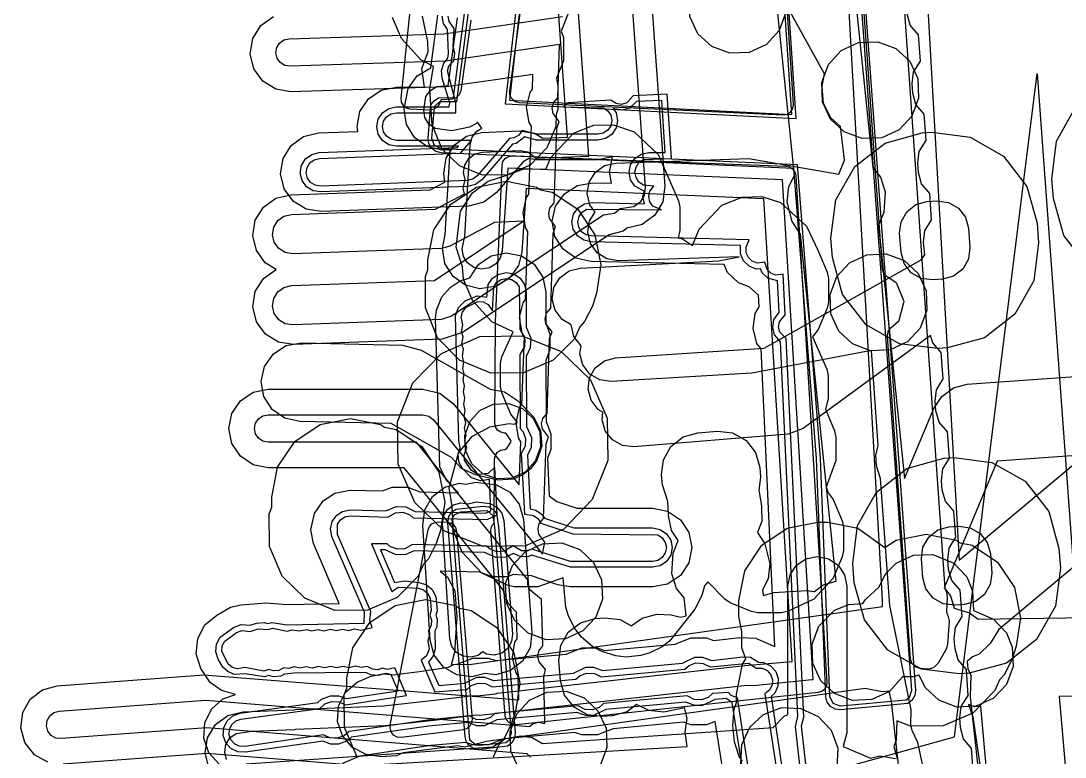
# Model space of a CAD drawing. Header units: metres. Extents: x -3943 to -3664, y 4962 to 6622.
# Drawn here: x -3885.6 to -3832.5, y 5681.1 to 5718.5 of the extents above; entities that cross this region are included whole.
import ezdxf

# ---------------------------------------------------------------- set-up
doc = ezdxf.new("R2010")
doc.units = ezdxf.units.M
doc.layers.add('AI_GREENING_EXCLUSIONS', color=1, linetype='Continuous')
doc.layers.add('AI_GREENING_LAWN', color=82, linetype='Continuous')

msp = doc.modelspace()

# ---------------------------------------------------------------- linework, layer by layer
at = {"layer": 'AI_GREENING_EXCLUSIONS'}
for points in [[(-3843.233, 5766.635), (-3840.218, 5730.874), (-3840.071, 5730.45), (-3839.965, 5729.677), (-3840.057, 5729.324), (-3839.876, 5726.516), (-3839.74, 5726.18), (-3839.809, 5725.09), (-3837.882, 5691.089), (-3819.259, 5706.652)], [(-3843.233, 5766.635), (-3840.218, 5730.874), (-3840.071, 5730.45), (-3839.965, 5729.677), (-3840.057, 5729.324), (-3839.876, 5726.516), (-3839.74, 5726.18), (-3839.809, 5725.09), (-3837.882, 5691.089), (-3819.259, 5706.652)], [(-3860.381, 5719.49), (-3860.971, 5714.276), (-3846.169, 5713.529), (-3847.922, 5739.813)], [(-3860.183, 5719.465), (-3860.749, 5714.465), (-3846.384, 5713.74), (-3848.112, 5739.656)], [(-3843.992, 5737.361), (-3840.108, 5684.464), (-3840.141, 5684.194), (-3840.275, 5683.957), (-3840.489, 5683.789), (-3843.904, 5683.466), (-3844.182, 5683.5), (-3844.424, 5683.641), (-3844.592, 5683.865), (-3844.658, 5684.136), (-3845.136, 5696.245), (-3846.294, 5710.996), (-3864.219, 5711.795), (-3864.487, 5711.861), (-3864.708, 5712.025), (-3864.849, 5712.261), (-3864.888, 5712.534), (-3864.742, 5714.224), (-3864.582, 5714.441), (-3864.353, 5714.581), (-3863.6, 5714.609), (-3860.457, 5738.584)], [(-3844.191, 5737.347), (-3840.307, 5684.449), (-3840.426, 5684.087), (-3840.579, 5683.967), (-3843.92, 5683.666), (-3844.291, 5683.79), (-3844.459, 5684.144), (-3844.936, 5696.257), (-3846.109, 5711.188), (-3864.211, 5711.995), (-3864.56, 5712.159), (-3864.689, 5712.523), (-3864.561, 5714.139), (-3864.283, 5714.393), (-3863.425, 5714.403), (-3860.231, 5738.775)], [(-3871.767, 5680.434), (-3851.72, 5681.613), (-3851.814, 5682.338), (-3851.721, 5683.055), (-3851.856, 5683.57), (-3852.896, 5683.348), (-3853.67, 5683.445), (-3854.284, 5683.75), (-3854.759, 5683.377), (-3855.51, 5683.165), (-3856.008, 5683.126), (-3856.783, 5683.218), (-3857.464, 5683.6), (-3857.946, 5684.213), (-3858.158, 5684.964), (-3858.236, 5685.962), (-3858.143, 5686.738), (-3857.761, 5687.419), (-3857.146, 5687.902), (-3856.394, 5688.112), (-3855.895, 5688.15), (-3855.12, 5688.057), (-3854.56, 5687.741), (-3854.003, 5688.127), (-3853.25, 5688.333), (-3852.529, 5688.307), (-3852.047, 5688.186), (-3851.764, 5688.255), (-3851.858, 5689.161), (-3852.255, 5689.639), (-3852.486, 5690.384), (-3852.428, 5691.44), (-3852.166, 5692.073), (-3852.51, 5692.592), (-3852.66, 5693.358), (-3852.689, 5694.071), (-3852.973, 5694.914), (-3853.012, 5695.412), (-3852.92, 5696.187), (-3852.538, 5696.868), (-3851.925, 5697.35), (-3851.174, 5697.562), (-3850.176, 5697.64), (-3849.4, 5697.547), (-3848.719, 5697.165), (-3848.236, 5696.55), (-3848.026, 5695.798), (-3847.988, 5695.299), (-3848.067, 5694.646), (-3847.928, 5693.843), (-3847.912, 5693.063), (-3848.134, 5692.49), (-3847.758, 5691.905), (-3847.515, 5690.902), (-3847.587, 5690.125), (-3847.879, 5689.571), (-3847.849, 5689.277), (-3847.302, 5689.441), (-3845.64, 5689.542), (-3845.231, 5689.486), (-3844.793, 5689.832), (-3844.145, 5690.016), (-3845.951, 5707.657), (-3846.381, 5708.301), (-3846.622, 5709.304), (-3846.549, 5710.081), (-3846.256, 5710.634), (-3848.082, 5728.47)], [(-3844.078, 5728.631), (-3842.276, 5711.038), (-3841.88, 5710.559), (-3841.651, 5709.813), (-3841.71, 5708.758), (-3841.977, 5708.119), (-3840.658, 5695.229), (-3839.172, 5698.797), (-3838.771, 5699.41), (-3838.177, 5699.838), (-3837.468, 5700.023), (-3829.588, 5700.584)], [(-3855.031, 5726.593), (-3853.851, 5710.022), (-3853.902, 5709.628), (-3854.103, 5709.285), (-3854.421, 5709.047), (-3855.116, 5708.939), (-3855.411, 5708.709), (-3855.97, 5708.628), (-3863.691, 5703.48), (-3864.209, 5703.313), (-3871.764, 5703.038), (-3872.149, 5703.1), (-3872.481, 5703.305), (-3872.709, 5703.622), (-3872.799, 5704.001), (-3872.737, 5704.386), (-3872.532, 5704.719), (-3872.216, 5704.947), (-3871.836, 5705.037), (-3864.565, 5705.302), (-3860.048, 5708.313), (-3861.505, 5708.249), (-3863.777, 5707.044), (-3864.211, 5706.928), (-3871.765, 5706.663), (-3872.15, 5706.726), (-3872.482, 5706.931), (-3872.71, 5707.248), (-3872.8, 5707.628), (-3872.737, 5708.013), (-3872.532, 5708.345), (-3872.215, 5708.573), (-3871.835, 5708.662), (-3864.511, 5708.919), (-3863.032, 5709.703), (-3863.1, 5709.982), (-3862.999, 5710.435), (-3863.084, 5710.783), (-3863.025, 5711.169), (-3862.822, 5711.502), (-3862.507, 5711.733), (-3862.128, 5711.826), (-3860.208, 5711.908), (-3859.822, 5711.849), (-3859.393, 5711.516), (-3856.722, 5711.626), (-3857.793, 5726.663)], [(-3853.964, 5725.691), (-3852.854, 5710.093), (-3852.956, 5709.305), (-3853.357, 5708.618), (-3853.994, 5708.143), (-3854.787, 5707.952), (-3854.961, 5707.816), (-3855.686, 5707.616), (-3863.136, 5702.648), (-3864.173, 5702.314), (-3871.727, 5702.039), (-3872.498, 5702.163), (-3873.162, 5702.573), (-3873.619, 5703.206), (-3873.799, 5703.965), (-3873.674, 5704.735), (-3873.265, 5705.399), (-3872.615, 5705.86), (-3873.164, 5706.2), (-3873.62, 5706.833), (-3873.799, 5707.593), (-3873.674, 5708.363), (-3873.263, 5709.026), (-3872.63, 5709.482), (-3871.87, 5709.661), (-3864.776, 5709.91), (-3864.043, 5710.299), (-3864.083, 5710.74), (-3863.964, 5711.512), (-3863.559, 5712.178), (-3862.93, 5712.64), (-3862.171, 5712.825), (-3860.251, 5712.907), (-3859.479, 5712.788), (-3859.056, 5712.531), (-3857.793, 5712.583), (-3858.726, 5725.686)], [(-3837.829, 5651.915), (-3841.327, 5683.907), (-3841.442, 5684.414), (-3841.792, 5684.391), (-3842.665, 5684.561), (-3861.917, 5681.866), (-3863.029, 5681.571), (-3863.387, 5681.642), (-3866.163, 5681.287), (-3866.49, 5681.129), (-3867.269, 5681.082), (-3868.04, 5681.206), (-3868.737, 5681.556), (-3869.248, 5682.146), (-3869.494, 5682.886), (-3869.438, 5683.664), (-3869.089, 5684.362), (-3868.499, 5684.873), (-3867.786, 5685.182), (-3867.02, 5685.329), (-3866.662, 5685.256), (-3865.327, 5685.423), (-3863.854, 5685.634), (-3863.58, 5685.769), (-3862.662, 5685.801), (-3841.776, 5688.725), (-3841.774, 5689.056), (-3843.809, 5724.972)], [(-3837.829, 5651.915), (-3841.327, 5683.907), (-3841.442, 5684.414), (-3841.792, 5684.391), (-3842.665, 5684.561), (-3861.917, 5681.866), (-3863.029, 5681.571), (-3863.387, 5681.642), (-3866.163, 5681.287), (-3866.49, 5681.129), (-3867.269, 5681.082), (-3868.04, 5681.206), (-3868.737, 5681.556), (-3869.248, 5682.146), (-3869.494, 5682.886), (-3869.438, 5683.664), (-3869.089, 5684.362), (-3868.499, 5684.873), (-3867.786, 5685.182), (-3867.02, 5685.329), (-3866.662, 5685.256), (-3865.327, 5685.423), (-3863.854, 5685.634), (-3863.58, 5685.769), (-3862.662, 5685.801), (-3841.776, 5688.725), (-3841.774, 5689.056), (-3843.809, 5724.972)], [(-3839.563, 5679.837), (-3839.976, 5681.815), (-3840.274, 5682.422), (-3840.338, 5682.725), (-3840.322, 5683.47), (-3841.414, 5688.779), (-3841.879, 5695.228), (-3842.093, 5695.869), (-3842.115, 5696.401), (-3842, 5696.913), (-3842.348, 5701.743), (-3848.421, 5700.586), (-3855.58, 5700.161), (-3856.16, 5700.241), (-3856.665, 5700.537), (-3857.019, 5701.004), (-3857.167, 5701.57), (-3857.11, 5701.979), (-3857.474, 5702.453), (-3857.616, 5703.048), (-3858.076, 5703.321), (-3858.427, 5703.79), (-3858.571, 5704.357), (-3858.487, 5704.937), (-3858.188, 5705.44), (-3857.719, 5705.79), (-3857.152, 5705.934), (-3850.095, 5706.306), (-3849.07, 5706.506), (-3855.22, 5706.303), (-3855.797, 5706.398), (-3856.294, 5706.707), (-3856.635, 5707.183), (-3856.768, 5707.753), (-3856.673, 5708.33), (-3856.396, 5708.776), (-3856.665, 5709.153), (-3856.798, 5709.723), (-3856.703, 5710.3), (-3856.394, 5710.797), (-3855.919, 5711.138), (-3855.349, 5711.271), (-3848.586, 5711.494), (-3844.008, 5710.702), (-3843.708, 5711.421), (-3843.925, 5713.126), (-3844.4, 5713.568), (-3844.782, 5714.291), (-3844.845, 5715.164), (-3844.725, 5715.802), (-3847.256, 5720.377)], [(-3876.04, 5680.522), (-3876.225, 5681.28), (-3876.107, 5682.051), (-3875.702, 5682.719), (-3875.072, 5683.18), (-3874.314, 5683.365), (-3871.706, 5683.468), (-3871.654, 5683.482), (-3867.161, 5683.678), (-3864.738, 5683.938), (-3862.556, 5684.202), (-3862.398, 5684.19), (-3861.455, 5684.291), (-3861.362, 5684.321), (-3848.781, 5685.726), (-3846.371, 5685.926), (-3847.814, 5709.459), (-3859.894, 5709.973), (-3860.122, 5706.737), (-3860.291, 5706.062), (-3860.743, 5705.426), (-3861.403, 5705.01), (-3862.258, 5704.883), (-3862.977, 5705.054), (-3863.613, 5705.505), (-3864.029, 5706.165), (-3864.16, 5706.935), (-3864.02, 5707.628), (-3863.761, 5711.943), (-3864.19, 5711.928), (-3864.948, 5712.112), (-3865.579, 5712.572), (-3865.985, 5713.238), (-3866.105, 5714.009), (-3865.909, 5715.067), (-3865.449, 5715.697), (-3864.749, 5716.109), (-3864.389, 5718.784)], [(-3857.727, 5718.958), (-3858.121, 5717.973), (-3858.008, 5717.661), (-3858.008, 5716.474), (-3858.361, 5715.587), (-3858.289, 5715.177), (-3858.289, 5713.99), (-3858.377, 5713.736), (-3858.394, 5713.128), (-3858.847, 5712.044), (-3859.702, 5711.167), (-3860.853, 5710.669), (-3862.122, 5710.652), (-3863.287, 5711.122), (-3864.164, 5711.977), (-3864.679, 5713.209), (-3864.807, 5715.028), (-3864.619, 5716.188), (-3865.258, 5716.522), (-3866.246, 5717.596), (-3866.699, 5718.679)], [(-3837.162, 5680.166), (-3837.251, 5681.504), (-3837.67, 5682.004), (-3837.822, 5682.569), (-3837.856, 5683.068), (-3837.78, 5683.649), (-3837.43, 5684.2), (-3837.518, 5685.525), (-3837.934, 5686.013), (-3838.094, 5686.576), (-3838.134, 5687.075), (-3838.066, 5687.656), (-3837.723, 5688.212), (-3837.831, 5689.549), (-3838.257, 5690.044), (-3838.417, 5690.607), (-3838.457, 5691.105), (-3838.389, 5691.687), (-3838.047, 5692.243), (-3838.154, 5693.58), (-3838.581, 5694.075), (-3838.74, 5694.638), (-3838.78, 5695.136), (-3838.712, 5695.717), (-3838.37, 5696.274), (-3838.477, 5697.611), (-3838.904, 5698.105), (-3839.064, 5698.668), (-3839.104, 5699.167), (-3839.036, 5699.748), (-3838.693, 5700.304), (-3838.801, 5701.641), (-3839.227, 5702.136), (-3839.333, 5702.51), (-3845.819, 5697.774), (-3846.581, 5697.49), (-3854.42, 5696.851), (-3855.002, 5696.918), (-3855.513, 5697.203), (-3855.877, 5697.662), (-3856.037, 5698.224), (-3855.994, 5698.598), (-3856.247, 5698.744), (-3856.603, 5699.209), (-3856.754, 5699.774), (-3856.678, 5700.354), (-3856.385, 5700.861), (-3855.921, 5701.217), (-3855.355, 5701.369), (-3847.805, 5701.861), (-3839.82, 5706.353), (-3839.629, 5706.61), (-3839.702, 5707.248), (-3839.628, 5707.829), (-3839.281, 5708.382), (-3839.376, 5709.719), (-3839.798, 5710.218), (-3839.952, 5710.783), (-3839.987, 5711.281), (-3839.914, 5711.862), (-3839.566, 5712.415), (-3839.661, 5713.753), (-3840.083, 5714.252), (-3840.238, 5714.816), (-3840.273, 5715.315), (-3840.199, 5715.895), (-3839.852, 5716.449), (-3839.947, 5717.786), (-3840.369, 5718.285), (-3840.523, 5718.85)], [(-3884.225, 5680.804), (-3884.904, 5681.188), (-3885.385, 5681.803), (-3885.594, 5682.555), (-3885.499, 5683.33), (-3885.115, 5684.009), (-3884.5, 5684.49), (-3883.749, 5684.699), (-3876.287, 5685.256), (-3860.278, 5683.978), (-3860.299, 5685.201), (-3860.429, 5685.385), (-3860.602, 5686.146), (-3860.47, 5686.915), (-3860.362, 5687.087), (-3860.398, 5688.433), (-3860.823, 5688.884), (-3861.09, 5689.587), (-3866.105, 5695.774), (-3873.016, 5695.774), (-3873.782, 5695.926), (-3874.431, 5696.36), (-3874.864, 5697.009), (-3875.016, 5697.774), (-3874.864, 5698.539), (-3874.431, 5699.188), (-3873.782, 5699.622), (-3873.016, 5699.774), (-3865.151, 5699.774), (-3864.291, 5699.579), (-3863.598, 5699.033), (-3860.257, 5694.912), (-3860.171, 5697.102), (-3860.29, 5697.294), (-3860.416, 5698.064), (-3860.238, 5698.824), (-3860.12, 5698.989), (-3859.991, 5702.45), (-3860.11, 5702.641), (-3860.236, 5703.411), (-3860.058, 5704.171), (-3859.94, 5704.336), (-3859.81, 5707.797), (-3859.929, 5707.988), (-3860.056, 5708.758), (-3859.878, 5709.518), (-3859.759, 5709.683), (-3859.63, 5713.144), (-3859.749, 5713.335), (-3859.875, 5714.105), (-3859.697, 5714.865), (-3859.579, 5715.03), (-3859.554, 5715.779), (-3863.96, 5715.15), (-3871.863, 5714.894), (-3872.633, 5715.022), (-3873.295, 5715.434), (-3873.75, 5716.069), (-3873.927, 5716.829), (-3873.799, 5717.598), (-3873.387, 5718.261), (-3872.752, 5718.715)], [(-3859.677, 5681.06), (-3859.848, 5681.234), (-3876.14, 5682.56), (-3883.547, 5682.006), (-3883.818, 5682.039), (-3884.056, 5682.174), (-3884.224, 5682.389), (-3884.297, 5682.652), (-3884.264, 5682.923), (-3884.13, 5683.161), (-3883.915, 5683.329), (-3883.652, 5683.402), (-3876.19, 5683.96), (-3859.735, 5682.629), (-3859.537, 5682.773), (-3859.272, 5682.837), (-3858.945, 5682.774), (-3859.01, 5685.174), (-3858.911, 5685.528), (-3859.242, 5685.915), (-3859.302, 5686.181), (-3859.256, 5686.451), (-3859.052, 5686.723), (-3859.115, 5689.077), (-3859.721, 5689.574), (-3859.818, 5689.829), (-3859.811, 5690.073), (-3865.485, 5697.074), (-3873.016, 5697.074), (-3873.284, 5697.127), (-3873.511, 5697.279), (-3873.663, 5697.506), (-3873.716, 5697.774), (-3873.663, 5698.042), (-3873.511, 5698.269), (-3873.284, 5698.421), (-3873.016, 5698.474), (-3865.151, 5698.474), (-3864.85, 5698.406), (-3864.607, 5698.215), (-3859.075, 5691.389), (-3858.946, 5691.997), (-3859.253, 5692.403), (-3859.297, 5692.673), (-3859.235, 5692.939), (-3859.014, 5693.199), (-3858.886, 5696.997), (-3858.766, 5697.344), (-3859.073, 5697.751), (-3859.117, 5698.02), (-3859.055, 5698.286), (-3858.834, 5698.546), (-3858.706, 5702.344), (-3858.585, 5702.691), (-3858.892, 5703.098), (-3858.937, 5703.367), (-3858.874, 5703.633), (-3858.654, 5703.893), (-3858.526, 5707.691), (-3858.405, 5708.038), (-3858.712, 5708.445), (-3858.756, 5708.714), (-3858.694, 5708.98), (-3858.473, 5709.24), (-3858.345, 5713.038), (-3858.225, 5713.386), (-3858.532, 5713.792), (-3858.576, 5714.062), (-3858.514, 5714.328), (-3858.293, 5714.587), (-3858.202, 5717.29), (-3864.002, 5716.449), (-3871.905, 5716.194), (-3872.175, 5716.238), (-3872.406, 5716.383), (-3872.565, 5716.605), (-3872.627, 5716.871), (-3872.583, 5717.14), (-3872.438, 5717.372), (-3872.216, 5717.531), (-3871.95, 5717.593), (-3864.086, 5717.847), (-3858.048, 5718.727)], [(-3875.514, 5680.706), (-3876.034, 5681.288), (-3876.291, 5682.025), (-3876.247, 5682.804), (-3875.908, 5683.507), (-3875.326, 5684.027), (-3874.678, 5684.253), (-3875.393, 5684.446), (-3875.965, 5684.856), (-3876.447, 5685.578), (-3876.677, 5686.324), (-3876.604, 5687.101), (-3876.239, 5687.79), (-3875.638, 5688.288), (-3874.937, 5688.691), (-3874.396, 5688.811), (-3873.125, 5688.91), (-3872.073, 5688.819), (-3869.402, 5688.871), (-3870.711, 5691.926), (-3870.844, 5692.618), (-3870.671, 5693.456), (-3870.221, 5694.093), (-3869.633, 5694.481), (-3868.869, 5694.643), (-3867.205, 5694.601), (-3866.708, 5694.788), (-3865.917, 5694.788), (-3865.303, 5694.552), (-3863.341, 5694.502), (-3863.929, 5695.12), (-3864.285, 5695.814), (-3864.504, 5703.382), (-3864.461, 5703.797), (-3864.194, 5704.462), (-3863.768, 5704.946), (-3863.251, 5705.277), (-3862.761, 5705.438), (-3862.323, 5706.118), (-3861.676, 5706.553), (-3860.911, 5706.707), (-3860.145, 5706.557), (-3859.495, 5706.124), (-3859.06, 5705.477), (-3858.906, 5704.712), (-3858.902, 5703.129), (-3858.69, 5702.571), (-3858.69, 5701.779), (-3858.898, 5701.231), (-3858.891, 5698.125), (-3858.653, 5697.507), (-3858.653, 5696.715), (-3858.82, 5696.266), (-3858.726, 5694.35), (-3858.346, 5694.066), (-3857.318, 5693.717), (-3853.472, 5693.717), (-3852.706, 5693.565), (-3852.057, 5693.131), (-3851.624, 5692.482), (-3851.472, 5691.717), (-3851.624, 5690.952), (-3852.057, 5690.303), (-3852.706, 5689.869), (-3853.472, 5689.717), (-3857.648, 5689.717), (-3858.29, 5689.823), (-3859.63, 5690.277), (-3860.545, 5690.345), (-3860.854, 5690.237), (-3861.646, 5690.237), (-3862.26, 5690.472), (-3864.273, 5690.524), (-3863.898, 5690.211), (-3863.536, 5689.52), (-3863.426, 5688.196), (-3863.542, 5686.38), (-3863.716, 5685.765), (-3863.402, 5685.794), (-3862.606, 5686.106), (-3861.814, 5686.106), (-3861.449, 5685.974), (-3857.862, 5686.305), (-3857.066, 5686.617), (-3856.274, 5686.617), (-3855.909, 5686.485), (-3852.322, 5686.815), (-3851.526, 5687.127), (-3850.735, 5687.127), (-3850.369, 5686.995), (-3849.026, 5687.157), (-3848.241, 5687.108), (-3847.25, 5686.693), (-3847.953, 5701.82), (-3848.165, 5702.102), (-3848.361, 5702.857), (-3848.252, 5703.63), (-3848.053, 5703.968), (-3848.08, 5704.551), (-3848.563, 5704.972), (-3849.098, 5705.177), (-3849.664, 5705.714), (-3849.84, 5706.11), (-3856.618, 5706.266), (-3857.38, 5706.436), (-3858.019, 5706.885), (-3858.437, 5707.543), (-3858.572, 5708.312), (-3858.402, 5709.074), (-3857.954, 5709.712), (-3857.295, 5710.131), (-3856.526, 5710.265), (-3855.558, 5710.243), (-3855.669, 5710.799), (-3855.502, 5711.586), (-3856.25, 5711.437), (-3859.399, 5711.437), (-3859.759, 5711.508), (-3860.048, 5711.336), (-3861.406, 5709.771), (-3862.052, 5709.278), (-3862.841, 5709.083), (-3870.311, 5708.802), (-3871.082, 5708.925), (-3871.746, 5709.334), (-3872.204, 5709.966), (-3872.385, 5710.725), (-3872.262, 5711.496), (-3871.853, 5712.16), (-3871.221, 5712.618), (-3870.462, 5712.799), (-3868.453, 5712.874), (-3868.502, 5713.125), (-3868.35, 5713.89), (-3867.917, 5714.539), (-3867.268, 5714.973), (-3866.502, 5715.125), (-3865.067, 5715.125), (-3865.198, 5716.079), (-3864.891, 5716.923), (-3864.894, 5717.442), (-3865.172, 5718.741)], [(-3875.133, 5680.945), (-3875.226, 5681.324), (-3875.167, 5681.709), (-3874.964, 5682.043), (-3874.65, 5682.274), (-3873.858, 5682.384), (-3871.667, 5682.468), (-3871.61, 5682.483), (-3867.086, 5682.68), (-3864.436, 5682.965), (-3862.44, 5683.209), (-3862.281, 5683.196), (-3861.344, 5683.297), (-3861.251, 5683.327), (-3848.67, 5684.732), (-3848.338, 5684.71), (-3845.38, 5685.013), (-3845.314, 5685.02), (-3846.871, 5710.42), (-3860.776, 5711.011), (-3860.83, 5711.002), (-3861.12, 5706.808), (-3861.223, 5706.432), (-3861.462, 5706.123), (-3861.76, 5705.944), (-3862.188, 5705.88), (-3862.569, 5705.966), (-3862.887, 5706.192), (-3863.095, 5706.522), (-3863.16, 5706.907), (-3863.022, 5707.558), (-3862.743, 5712.215), (-3862.64, 5712.591), (-3862.401, 5712.9), (-3862.15, 5713.043), (-3862.38, 5713.348), (-3862.462, 5713.27), (-3862.777, 5713.091), (-3863.682, 5712.907), (-3864.528, 5713.019), (-3864.843, 5713.249), (-3865.046, 5713.582), (-3865.106, 5713.968), (-3865.002, 5714.646), (-3864.772, 5714.962), (-3864.438, 5715.165), (-3863.86, 5715.217), (-3863.398, 5718.651)], [(-3845.969, 5680.524), (-3846.201, 5682.629), (-3846.084, 5683.15), (-3846.969, 5702.188), (-3847.265, 5702.536), (-3847.362, 5702.914), (-3847.308, 5703.3), (-3847.039, 5703.69), (-3847.113, 5705.286), (-3847.613, 5705.423), (-3847.896, 5705.691), (-3847.984, 5705.889), (-3848.2, 5705.883), (-3848.564, 5706.023), (-3848.847, 5706.292), (-3849.006, 5706.648), (-3848.998, 5707.086), (-3856.595, 5707.266), (-3856.976, 5707.351), (-3857.296, 5707.575), (-3857.505, 5707.905), (-3857.572, 5708.289), (-3857.487, 5708.67), (-3857.263, 5708.989), (-3856.934, 5709.198), (-3856.549, 5709.266), (-3853.889, 5709.204), (-3853.962, 5709.573), (-3853.908, 5709.846), (-3854.376, 5710.091), (-3854.593, 5710.416), (-3854.669, 5710.799), (-3854.593, 5711.181), (-3854.376, 5711.506), (-3854.051, 5711.722), (-3853.669, 5711.799), (-3852.835, 5711.799), (-3853.004, 5714.458), (-3854.286, 5714.394), (-3854.654, 5714.057), (-3855.031, 5713.956), (-3855.473, 5714.04), (-3855.326, 5713.82), (-3855.25, 5713.437), (-3855.326, 5713.054), (-3855.543, 5712.73), (-3855.867, 5712.513), (-3856.25, 5712.437), (-3859.399, 5712.437), (-3859.97, 5712.601), (-3860.408, 5712.263), (-3860.59, 5712.237), (-3862.161, 5710.426), (-3862.484, 5710.18), (-3862.879, 5710.082), (-3870.349, 5709.801), (-3870.734, 5709.863), (-3871.066, 5710.067), (-3871.295, 5710.383), (-3871.386, 5710.763), (-3871.324, 5711.148), (-3871.12, 5711.48), (-3870.804, 5711.709), (-3870.424, 5711.799), (-3863.388, 5712.064), (-3863.335, 5712.125), (-3866.502, 5712.125), (-3866.885, 5712.201), (-3867.21, 5712.418), (-3867.426, 5712.742), (-3867.502, 5713.125), (-3867.426, 5713.508), (-3867.21, 5713.832), (-3866.885, 5714.049), (-3866.502, 5714.125), (-3863.817, 5714.125), (-3863.783, 5714.335), (-3864.164, 5715.593), (-3864.202, 5715.981), (-3864.089, 5716.354), (-3863.891, 5716.596), (-3863.851, 5716.848), (-3863.897, 5718.061), (-3864.096, 5718.358), (-3864.172, 5718.741)], [(-3845.67, 5680.55), (-3845.902, 5682.655), (-3845.781, 5683.091), (-3846.677, 5702.358), (-3846.994, 5702.666), (-3847.063, 5702.931), (-3847.025, 5703.201), (-3846.732, 5703.552), (-3846.829, 5705.628), (-3847.198, 5705.578), (-3847.453, 5705.676), (-3847.651, 5705.864), (-3847.765, 5706.235), (-3848.149, 5706.179), (-3848.404, 5706.277), (-3848.602, 5706.465), (-3848.714, 5706.714), (-3848.721, 5706.987), (-3848.567, 5707.366), (-3856.588, 5707.566), (-3856.855, 5707.626), (-3857.079, 5707.782), (-3857.225, 5708.013), (-3857.272, 5708.282), (-3857.213, 5708.549), (-3857.056, 5708.772), (-3856.825, 5708.919), (-3853.018, 5708.884), (-3853.457, 5709.078), (-3853.609, 5709.305), (-3853.662, 5709.573), (-3853.609, 5709.841), (-3853.411, 5710.099), (-3853.937, 5710.152), (-3854.164, 5710.304), (-3854.315, 5710.531), (-3854.369, 5710.799), (-3854.315, 5711.066), (-3854.164, 5711.294), (-3853.937, 5711.445), (-3852.515, 5711.499), (-3852.724, 5714.772), (-3854.456, 5714.686), (-3854.786, 5714.326), (-3855.05, 5714.256), (-3855.321, 5714.292), (-3855.59, 5714.472), (-3857.776, 5714.333), (-3857.999, 5714.137), (-3855.982, 5714.084), (-3855.755, 5713.932), (-3855.603, 5713.705), (-3855.55, 5713.437), (-3855.603, 5713.169), (-3855.755, 5712.942), (-3855.982, 5712.79), (-3856.25, 5712.737), (-3859.399, 5712.737), (-3860.103, 5712.921), (-3860.274, 5712.686), (-3860.508, 5712.546), (-3860.75, 5712.511), (-3862.388, 5710.623), (-3862.614, 5710.45), (-3862.89, 5710.382), (-3870.36, 5710.101), (-3870.63, 5710.144), (-3870.862, 5710.287), (-3871.023, 5710.508), (-3871.086, 5710.774), (-3871.043, 5711.044), (-3870.9, 5711.276), (-3870.679, 5711.436), (-3870.413, 5711.5), (-3863.246, 5711.77), (-3862.678, 5712.425), (-3866.502, 5712.425), (-3866.77, 5712.478), (-3866.997, 5712.63), (-3867.149, 5712.857), (-3867.202, 5713.125), (-3867.149, 5713.393), (-3866.997, 5713.62), (-3866.77, 5713.772), (-3866.502, 5713.825), (-3863.475, 5713.825), (-3863.469, 5714.332), (-3863.904, 5715.952), (-3863.825, 5716.213), (-3863.584, 5716.46), (-3863.53, 5716.858), (-3863.61, 5717.187), (-3863.566, 5718.105), (-3863.819, 5718.473), (-3863.872, 5718.741)], [(-3848.802, 5679.817), (-3849.421, 5683.846), (-3849.729, 5684.042), (-3850.313, 5683.992), (-3850.932, 5683.687), (-3851.328, 5683.687), (-3851.779, 5683.854), (-3855.853, 5683.481), (-3856.472, 5683.176), (-3856.868, 5683.176), (-3857.319, 5683.343), (-3861.393, 5682.971), (-3862.012, 5682.665), (-3862.408, 5682.665), (-3862.859, 5682.833), (-3864.861, 5682.647), (-3868.786, 5682.077), (-3868.987, 5681.902), (-3869.446, 5681.731), (-3869.842, 5681.731), (-3870.23, 5681.872), (-3874.171, 5681.314), (-3874.561, 5681.336), (-3874.912, 5681.505), (-3875.172, 5681.796), (-3875.301, 5682.164), (-3875.279, 5682.554), (-3875.109, 5682.905), (-3874.818, 5683.165), (-3874.45, 5683.294), (-3870.501, 5683.845), (-3870.3, 5684.021), (-3869.842, 5684.191), (-3869.446, 5684.191), (-3869.058, 5684.05), (-3866.411, 5684.439), (-3866.757, 5685.244), (-3867.197, 5685.286), (-3867.41, 5685.215), (-3867.799, 5685.243), (-3868.024, 5685.355), (-3868.578, 5685.367), (-3871.698, 5685.33), (-3872.196, 5685.293), (-3872.384, 5685.191), (-3872.772, 5685.152), (-3872.989, 5685.217), (-3873.202, 5685.146), (-3874.194, 5685.3), (-3874.743, 5685.272), (-3875.077, 5685.413), (-3875.319, 5685.633), (-3875.567, 5686.053), (-3875.682, 5686.426), (-3875.645, 5686.815), (-3875.463, 5687.159), (-3874.788, 5687.653), (-3874.4, 5687.804), (-3873.932, 5687.772), (-3873.608, 5687.875), (-3873.22, 5687.914), (-3873.029, 5687.857), (-3872.841, 5687.92), (-3872.06, 5687.794), (-3868.13, 5687.883), (-3868.124, 5688.432), (-3869.777, 5692.284), (-3869.844, 5692.669), (-3869.758, 5693.049), (-3869.533, 5693.368), (-3869.238, 5693.562), (-3868.857, 5693.643), (-3867.031, 5693.595), (-3866.51, 5693.808), (-3866.017, 5693.788), (-3865.549, 5693.556), (-3861.968, 5693.465), (-3861.693, 5693.596), (-3861.771, 5695.188), (-3862.225, 5695.116), (-3862.678, 5695.261), (-3863.145, 5695.741), (-3863.323, 5696.088), (-3863.355, 5696.477), (-3863.254, 5696.789), (-3863.32, 5697.146), (-3863.497, 5703.505), (-3863.346, 5703.93), (-3863, 5704.269), (-3862.388, 5704.528), (-3861.905, 5704.452), (-3861.831, 5705.088), (-3861.615, 5705.412), (-3861.291, 5705.63), (-3860.908, 5705.707), (-3860.525, 5705.632), (-3860.201, 5705.416), (-3859.983, 5705.092), (-3859.906, 5704.709), (-3859.903, 5702.92), (-3859.67, 5702.373), (-3859.69, 5701.88), (-3859.9, 5701.433), (-3859.89, 5697.879), (-3859.634, 5697.309), (-3859.653, 5696.816), (-3859.83, 5696.417), (-3859.696, 5693.694), (-3859.407, 5693.629), (-3859.088, 5693.405), (-3858.972, 5693.222), (-3857.483, 5692.717), (-3853.472, 5692.717), (-3853.089, 5692.641), (-3852.764, 5692.424), (-3852.548, 5692.1), (-3852.472, 5691.717), (-3852.548, 5691.334), (-3852.764, 5691.01), (-3853.089, 5690.793), (-3853.472, 5690.717), (-3857.648, 5690.717), (-3859.615, 5691.328), (-3859.818, 5691.253), (-3860.208, 5691.269), (-3860.54, 5691.423), (-3860.955, 5691.236), (-3861.448, 5691.217), (-3862.013, 5691.469), (-3865.594, 5691.56), (-3866.017, 5691.367), (-3866.51, 5691.347), (-3867.076, 5691.599), (-3867.309, 5691.603), (-3866.594, 5689.937), (-3866.094, 5690.03), (-3865.348, 5689.95), (-3864.976, 5689.834), (-3864.677, 5689.584), (-3864.496, 5689.238), (-3864.424, 5688.503), (-3864.489, 5688.286), (-3864.419, 5688.073), (-3864.447, 5687.684), (-3864.549, 5687.481), (-3864.526, 5686.57), (-3864.625, 5686.211), (-3864.861, 5685.898), (-3864.348, 5684.703), (-3863.027, 5684.82), (-3862.408, 5685.126), (-3862.012, 5685.126), (-3861.561, 5684.958), (-3857.487, 5685.331), (-3856.868, 5685.636), (-3856.472, 5685.636), (-3856.022, 5685.469), (-3851.947, 5685.841), (-3851.328, 5686.147), (-3850.932, 5686.147), (-3850.482, 5685.98), (-3848.891, 5686.166), (-3848.499, 5686.141), (-3848.081, 5685.892), (-3847.829, 5685.881), (-3847.475, 5685.716), (-3847.212, 5685.428), (-3847.078, 5685.062), (-3847.096, 5684.672), (-3847.261, 5684.318), (-3847.444, 5684.15), (-3846.825, 5680.121)], [(-3814.311, 5705.574), (-3835.87, 5687.558), (-3836.307, 5686.85), (-3836.862, 5686.302), (-3837.2, 5686.165), (-3837.477, 5685.926), (-3837.443, 5685.564), (-3837.295, 5685.233), (-3837.328, 5684.127), (-3833.754, 5651.444)], [(-3814.311, 5705.574), (-3835.87, 5687.558), (-3836.307, 5686.85), (-3836.862, 5686.302), (-3837.2, 5686.165), (-3837.477, 5685.926), (-3837.443, 5685.564), (-3837.295, 5685.233), (-3837.328, 5684.127), (-3833.754, 5651.444)], [(-3848.477, 5679.679), (-3849.153, 5684.075), (-3849.469, 5684.194), (-3849.616, 5684.353), (-3850.422, 5684.299), (-3850.642, 5684.106), (-3850.992, 5683.981), (-3851.366, 5684), (-3851.718, 5684.179), (-3855.962, 5683.789), (-3856.182, 5683.595), (-3856.532, 5683.47), (-3856.906, 5683.49), (-3857.258, 5683.668), (-3861.502, 5683.278), (-3861.721, 5683.085), (-3862.072, 5682.959), (-3862.446, 5682.979), (-3862.798, 5683.158), (-3864.896, 5682.945), (-3868.901, 5682.378), (-3869.155, 5682.15), (-3869.505, 5682.025), (-3869.88, 5682.045), (-3870.198, 5682.195), (-3874.213, 5681.611), (-3874.486, 5681.626), (-3874.732, 5681.745), (-3874.914, 5681.948), (-3875.004, 5682.206), (-3874.988, 5682.479), (-3874.87, 5682.725), (-3874.666, 5682.907), (-3874.408, 5682.997), (-3870.386, 5683.544), (-3870.132, 5683.772), (-3869.782, 5683.897), (-3869.408, 5683.878), (-3869.089, 5683.727), (-3865.982, 5684.199), (-3866.583, 5685.6), (-3866.952, 5685.52), (-3867.201, 5685.595), (-3867.447, 5685.513), (-3867.72, 5685.532), (-3867.989, 5685.683), (-3868.289, 5685.622), (-3868.582, 5685.689), (-3868.913, 5685.614), (-3869.206, 5685.682), (-3869.537, 5685.607), (-3869.83, 5685.674), (-3870.161, 5685.599), (-3870.454, 5685.667), (-3870.784, 5685.592), (-3871.078, 5685.659), (-3871.408, 5685.584), (-3871.702, 5685.652), (-3871.963, 5685.579), (-3872.231, 5685.608), (-3872.472, 5685.478), (-3872.744, 5685.451), (-3872.993, 5685.525), (-3873.239, 5685.443), (-3874.198, 5685.622), (-3874.577, 5685.549), (-3874.831, 5685.618), (-3875.062, 5685.794), (-3875.383, 5686.457), (-3875.358, 5686.729), (-3875.23, 5686.97), (-3874.625, 5687.402), (-3874.349, 5687.508), (-3873.929, 5687.45), (-3873.52, 5687.588), (-3873.024, 5687.549), (-3872.803, 5687.623), (-3872.057, 5687.473), (-3871.793, 5687.545), (-3871.433, 5687.48), (-3871.054, 5687.553), (-3870.809, 5687.488), (-3870.476, 5687.563), (-3870.185, 5687.495), (-3869.852, 5687.57), (-3869.561, 5687.503), (-3869.23, 5687.578), (-3868.937, 5687.51), (-3868.606, 5687.585), (-3868.313, 5687.518), (-3867.725, 5687.658), (-3867.848, 5688.003), (-3867.791, 5688.467), (-3869.497, 5692.392), (-3869.494, 5692.903), (-3869.345, 5693.132), (-3869.12, 5693.286), (-3868.853, 5693.343), (-3866.942, 5693.274), (-3866.548, 5693.494), (-3866.174, 5693.514), (-3865.824, 5693.388), (-3865.65, 5693.24), (-3861.879, 5693.143), (-3861.382, 5693.383), (-3861.501, 5695.811), (-3861.84, 5695.483), (-3862.344, 5695.44), (-3862.683, 5695.646), (-3863.035, 5696.17), (-3863.057, 5696.442), (-3862.914, 5696.772), (-3863.02, 5697.146), (-3862.958, 5697.441), (-3863.039, 5697.77), (-3862.976, 5698.064), (-3863.057, 5698.393), (-3862.995, 5698.688), (-3863.075, 5699.017), (-3863.013, 5699.312), (-3863.094, 5699.641), (-3863.031, 5699.935), (-3863.112, 5700.265), (-3863.05, 5700.559), (-3863.127, 5700.821), (-3863.068, 5701.183), (-3863.145, 5701.445), (-3863.086, 5701.807), (-3863.164, 5702.069), (-3863.105, 5702.43), (-3863.182, 5702.692), (-3863.123, 5703.054), (-3863.202, 5703.432), (-3863.138, 5703.688), (-3862.966, 5703.921), (-3862.352, 5704.23), (-3862.08, 5704.21), (-3861.836, 5704.087), (-3861.604, 5703.75), (-3861.553, 5704.973), (-3861.402, 5705.201), (-3861.175, 5705.353), (-3860.908, 5705.407), (-3860.64, 5705.354), (-3860.412, 5705.203), (-3860.26, 5704.976), (-3860.222, 5702.822), (-3859.964, 5702.313), (-3859.984, 5701.939), (-3860.219, 5701.53), (-3860.207, 5697.779), (-3860.053, 5697.6), (-3859.928, 5697.249), (-3859.947, 5696.875), (-3860.153, 5696.496), (-3859.983, 5693.419), (-3859.529, 5693.355), (-3859.305, 5693.198), (-3859.16, 5692.969), (-3857.533, 5692.417), (-3853.204, 5692.364), (-3852.977, 5692.212), (-3852.825, 5691.985), (-3852.772, 5691.717), (-3852.825, 5691.449), (-3852.977, 5691.222), (-3853.204, 5691.07), (-3853.472, 5691.017), (-3857.648, 5691.017), (-3859.61, 5691.643), (-3859.864, 5691.55), (-3860.137, 5691.561), (-3860.565, 5691.807), (-3861.014, 5691.531), (-3861.388, 5691.511), (-3861.738, 5691.636), (-3861.913, 5691.785), (-3865.683, 5691.882), (-3866.077, 5691.661), (-3866.451, 5691.642), (-3866.801, 5691.767), (-3866.976, 5691.915), (-3867.77, 5691.915), (-3866.725, 5689.48), (-3866.398, 5689.708), (-3865.38, 5689.652), (-3865.12, 5689.57), (-3864.91, 5689.395), (-3864.783, 5689.153), (-3864.723, 5688.532), (-3864.798, 5688.282), (-3864.717, 5688.036), (-3864.736, 5687.764), (-3864.867, 5687.513), (-3864.831, 5687.221), (-3864.897, 5686.976), (-3864.83, 5686.558), (-3864.967, 5686.224), (-3865.232, 5686.003), (-3864.537, 5684.384), (-3862.918, 5684.513), (-3862.699, 5684.706), (-3862.349, 5684.832), (-3861.974, 5684.812), (-3861.623, 5684.633), (-3857.378, 5685.023), (-3857.159, 5685.217), (-3856.809, 5685.342), (-3856.434, 5685.323), (-3856.083, 5685.144), (-3851.838, 5685.534), (-3851.619, 5685.728), (-3851.269, 5685.853), (-3850.894, 5685.833), (-3850.543, 5685.655), (-3848.576, 5685.851), (-3848.212, 5685.596), (-3847.9, 5685.59), (-3847.653, 5685.474), (-3847.468, 5685.273), (-3847.375, 5685.016), (-3847.387, 5684.743), (-3847.502, 5684.496), (-3847.769, 5684.288), (-3847.093, 5679.892)], [(-3829.304, 5696.594), (-3835.953, 5696.12), (-3838.64, 5689.669), (-3838.32, 5689.264), (-3838.141, 5688.633), (-3837.363, 5688.395), (-3836.914, 5688.085), (-3826.897, 5688.23)], [(-3848.906, 5680.854), (-3849.073, 5681.104), (-3849.31, 5681.846), (-3849.399, 5682.695), (-3849.325, 5683.507), (-3849.204, 5683.836), (-3849.204, 5684.262), (-3848.9, 5685.793), (-3848.724, 5686.057), (-3848.941, 5686.616), (-3848.941, 5687.459), (-3849.09, 5688.209), (-3849.09, 5689.011), (-3848.786, 5690.542), (-3847.918, 5691.839), (-3846.621, 5692.707), (-3845.09, 5693.011), (-3844.568, 5693.006), (-3843.037, 5692.702), (-3841.663, 5691.72), (-3841.092, 5692.102), (-3839.561, 5692.406), (-3838.03, 5692.102), (-3837.831, 5691.968), (-3837.228, 5691.849), (-3835.931, 5690.981), (-3835.063, 5689.684), (-3834.759, 5688.153), (-3834.98, 5686.712), (-3835.192, 5686.057), (-3835.585, 5685.267), (-3835.834, 5685), (-3836.063, 5684.451), (-3837.186, 5683.307), (-3838.695, 5682.66), (-3840.356, 5682.644), (-3841.05, 5682.918), (-3841.083, 5681.924), (-3841.197, 5681.612), (-3840.995, 5680.878)], [(-3874.14, 5680.723), (-3861.597, 5681.587), (-3860.954, 5682.018), (-3860.172, 5682.147), (-3859.592, 5682.072), (-3859.068, 5681.761), (-3847.333, 5682.568), (-3846.783, 5683.152), (-3846.588, 5683.227), (-3846.596, 5689.762), (-3846.483, 5690.336), (-3846.158, 5690.824), (-3845.672, 5691.149), (-3845.098, 5691.264), (-3844.524, 5691.151), (-3844.037, 5690.826), (-3843.711, 5690.34), (-3843.596, 5689.766), (-3843.587, 5682.296), (-3843.773, 5681.599), (-3842.393, 5681.021), (-3841.914, 5681.126), (-3841.124, 5680.99)], [(-3868.487, 5681.067), (-3869.134, 5682.576), (-3869.15, 5684.237), (-3869.026, 5684.573), (-3869.026, 5685.086), (-3868.722, 5686.617), (-3867.854, 5687.914), (-3867.854, 5687.914), (-3866.557, 5688.782), (-3865.026, 5689.086), (-3863.495, 5688.782), (-3863.296, 5688.648), (-3862.693, 5688.529), (-3861.396, 5687.661), (-3860.528, 5686.364), (-3860.224, 5684.833), (-3860.445, 5683.392), (-3860.657, 5682.737), (-3861.05, 5681.947), (-3861.299, 5681.68), (-3861.571, 5681.067)], [(-3836.256, 5677.775), (-3836.774, 5683.635), (-3837.083, 5683.619), (-3837.416, 5683.736), (-3837.192, 5683.11), (-3836.102, 5675.708)], [(-3826.843, 5684.231), (-3832.803, 5684.144), (-3832.271, 5678.127)], [(-3849.857, 5680.1), (-3850.283, 5682.874), (-3850.735, 5682.706), (-3851.526, 5682.706), (-3851.892, 5682.838), (-3855.479, 5682.507), (-3856.274, 5682.196), (-3857.066, 5682.196), (-3857.431, 5682.327), (-3861.019, 5681.997), (-3861.814, 5681.685), (-3862.606, 5681.685), (-3862.971, 5681.817), (-3864.741, 5681.654), (-3868.353, 5681.123), (-3869.248, 5680.751)], [(-3868.726, 5680.652), (-3876.145, 5681.256), (-3883.45, 5680.71)]]:
    msp.add_lwpolyline(points, dxfattribs=at)
for points in [[(-3848.757, 5721.776), (-3847.84, 5721.435), (-3847.141, 5720.788), (-3846.732, 5719.906), (-3846.693, 5718.92), (-3847.034, 5718.003), (-3847.681, 5717.304), (-3848.563, 5716.895), (-3849.549, 5716.856), (-3850.466, 5717.197), (-3851.165, 5717.844), (-3851.574, 5718.726), (-3851.613, 5719.712), (-3851.272, 5720.629), (-3850.625, 5721.328), (-3849.743, 5721.737), (-3848.757, 5721.776)], [(-3842.015, 5717.434), (-3841.098, 5717.093), (-3840.399, 5716.446), (-3839.99, 5715.564), (-3839.951, 5714.578), (-3840.292, 5713.661), (-3840.939, 5712.962), (-3841.821, 5712.553), (-3842.807, 5712.514), (-3843.724, 5712.855), (-3844.423, 5713.502), (-3844.832, 5714.384), (-3844.871, 5715.37), (-3844.53, 5716.287), (-3843.883, 5716.986), (-3843.001, 5717.395), (-3842.015, 5717.434)], [(-3838.122, 5682.093), (-3833.914, 5715.825), (-3831.571, 5683.911), (-3830.985, 5675.932), (-3870.877, 5673.003), (-3838.122, 5682.093)], [(-3833.09, 5709.461), (-3833.166, 5710.447), (-3832.934, 5712.384), (-3831.978, 5714.084), (-3830.444, 5715.29), (-3828.565, 5715.816), (-3828.059, 5715.855), (-3826.122, 5715.623), (-3824.422, 5714.667), (-3823.216, 5713.133), (-3822.69, 5711.254), (-3822.614, 5710.268), (-3822.846, 5708.331), (-3823.802, 5706.631), (-3825.336, 5705.425), (-3827.215, 5704.899), (-3827.721, 5704.86), (-3829.658, 5705.092), (-3831.358, 5706.048), (-3832.564, 5707.582), (-3833.09, 5709.461)], [(-3860.772, 5698.033), (-3860.513, 5697.992), (-3860.347, 5698.08), (-3860.686, 5698.505), (-3861.139, 5699.588), (-3861.204, 5699.91), (-3861.204, 5701.098), (-3861.139, 5701.42), (-3860.562, 5702.687), (-3861.64, 5703.205), (-3862.627, 5704.279), (-3863.081, 5705.363), (-3863.146, 5705.997), (-3863.459, 5706.996), (-3863.235, 5708.831), (-3862.627, 5709.756), (-3861.829, 5710.35), (-3860.88, 5710.649), (-3860.022, 5710.972), (-3858.893, 5710.956), (-3858.651, 5711.561), (-3857.491, 5712.783), (-3856.461, 5713.19), (-3855.467, 5713.217), (-3854.417, 5712.865), (-3853.193, 5711.706), (-3852.151, 5709.358), (-3852.086, 5709.036), (-3852.086, 5707.849), (-3852.178, 5707.462), (-3851.954, 5707.417), (-3851.436, 5707.071), (-3851.109, 5707.912), (-3849.949, 5709.134), (-3848.919, 5709.541), (-3847.925, 5709.568), (-3846.976, 5709.268), (-3845.651, 5708.057), (-3845.049, 5706.804), (-3844.596, 5705.721), (-3844.531, 5705.398), (-3844.531, 5704.211), (-3844.596, 5703.889), (-3845.049, 5702.805), (-3845.339, 5702.43), (-3844.605, 5700.791), (-3844.54, 5700.469), (-3844.54, 5699.281), (-3844.687, 5698.761), (-3844.217, 5697.652), (-3844.152, 5697.33), (-3844.152, 5696.142), (-3844.645, 5694.797), (-3844.537, 5694.509), (-3844.283, 5694.17), (-3843.83, 5693.087), (-3843.765, 5692.764), (-3843.765, 5691.577), (-3843.83, 5691.254), (-3844.283, 5690.171), (-3845.271, 5689.097), (-3846.618, 5688.466), (-3846.94, 5688.401), (-3848.128, 5688.401), (-3848.45, 5688.466), (-3849.533, 5688.92), (-3849.797, 5689.097), (-3850.655, 5689.979), (-3850.825, 5689.784), (-3850.97, 5689.292), (-3851.325, 5688.598), (-3852.613, 5686.971), (-3852.989, 5686.681), (-3853.617, 5686.362), (-3854.073, 5686.228), (-3854.825, 5686.157), (-3855.342, 5686.211), (-3856.048, 5686.431), (-3856.507, 5686.681), (-3857.083, 5687.165), (-3857.429, 5687.603), (-3857.748, 5688.231), (-3857.882, 5688.687), (-3858.017, 5690.19), (-3859.304, 5689.722), (-3860.491, 5689.722), (-3860.814, 5689.787), (-3862.16, 5690.417), (-3863.148, 5691.491), (-3863.602, 5692.574), (-3863.667, 5693.817), (-3863.815, 5694.756), (-3863.349, 5696.545), (-3862.622, 5697.381), (-3861.752, 5697.862), (-3860.772, 5698.033)], [(-3841.649, 5712.286), (-3839.772, 5712.801), (-3839.26, 5712.837), (-3837.325, 5712.593), (-3835.63, 5711.627), (-3834.434, 5710.086), (-3833.919, 5708.209), (-3833.848, 5707.217), (-3834.092, 5705.282), (-3835.058, 5703.587), (-3836.599, 5702.391), (-3838.476, 5701.876), (-3838.988, 5701.84), (-3840.919, 5702.082), (-3842.618, 5703.05), (-3843.814, 5704.591), (-3844.329, 5706.468), (-3844.4, 5707.46), (-3844.156, 5709.395), (-3843.19, 5711.09), (-3841.649, 5712.286)], [(-3862.434, 5710.044), (-3860.903, 5710.348), (-3859.372, 5710.044), (-3859.173, 5709.91), (-3858.57, 5709.791), (-3857.273, 5708.923), (-3856.405, 5707.626), (-3856.101, 5706.095), (-3856.322, 5704.654), (-3856.534, 5703.999), (-3856.927, 5703.209), (-3857.176, 5702.942), (-3857.448, 5702.329), (-3858.528, 5701.249), (-3860.037, 5700.602), (-3861.698, 5700.586), (-3863.284, 5701.249), (-3864.407, 5702.393), (-3865.027, 5703.915), (-3865.027, 5705.499), (-3864.903, 5705.835), (-3864.903, 5706.348), (-3864.599, 5707.879), (-3863.731, 5709.176), (-3862.434, 5710.044)], [(-3840.084, 5709.156), (-3839.519, 5709.31), (-3839.012, 5709.346), (-3838.432, 5709.273), (-3837.923, 5708.983), (-3837.564, 5708.521), (-3837.41, 5707.958), (-3837.339, 5706.969), (-3837.412, 5706.389), (-3837.702, 5705.88), (-3838.164, 5705.521), (-3838.727, 5705.367), (-3839.236, 5705.331), (-3839.815, 5705.404), (-3840.325, 5705.694), (-3840.684, 5706.156), (-3840.838, 5706.719), (-3840.909, 5707.708), (-3840.836, 5708.288), (-3840.546, 5708.797), (-3840.084, 5709.156)], [(-3840.674, 5706.31), (-3839.975, 5705.662), (-3839.566, 5704.781), (-3839.527, 5703.795), (-3839.868, 5702.878), (-3840.515, 5702.179), (-3841.397, 5701.77), (-3842.383, 5701.73), (-3843.3, 5702.072), (-3843.999, 5702.719), (-3844.408, 5703.6), (-3844.447, 5704.587), (-3844.106, 5705.503), (-3843.459, 5706.203), (-3842.577, 5706.612), (-3841.591, 5706.651), (-3840.674, 5706.31)], [(-3862.262, 5702.445), (-3860.108, 5702.48), (-3858.127, 5701.689), (-3856.634, 5700.242), (-3855.782, 5698.294), (-3855.747, 5696.14), (-3856.537, 5694.159), (-3857.984, 5692.665), (-3859.933, 5691.813), (-3862.087, 5691.778), (-3864.068, 5692.569), (-3865.562, 5694.016), (-3866.413, 5695.964), (-3866.449, 5698.119), (-3865.658, 5700.099), (-3864.211, 5701.593), (-3862.262, 5702.445)], [(-3859.355, 5696.148), (-3859.681, 5695.717), (-3860.064, 5695.417), (-3860.559, 5695.203), (-3861.338, 5695.143), (-3862.484, 5695.411), (-3863.19, 5695.742), (-3863.697, 5696.298), (-3866.769, 5698.028), (-3871.416, 5698.129), (-3872.178, 5698.298), (-3872.817, 5698.746), (-3873.237, 5699.404), (-3873.372, 5700.172), (-3873.203, 5700.934), (-3872.756, 5701.573), (-3872.098, 5701.993), (-3871.329, 5702.128), (-3866.181, 5702.016), (-3865.243, 5701.759), (-3861.734, 5699.783), (-3860.997, 5699.637), (-3860.347, 5699.205), (-3859.524, 5698.363), (-3859.171, 5697.667), (-3859.112, 5696.889), (-3859.355, 5696.148)], [(-3860.801, 5699.049), (-3860.084, 5698.787), (-3859.536, 5698.286), (-3859.213, 5697.601), (-3859.177, 5696.832), (-3859.439, 5696.115), (-3859.941, 5695.567), (-3860.626, 5695.244), (-3861.394, 5695.209), (-3862.111, 5695.471), (-3862.66, 5695.972), (-3862.983, 5696.657), (-3863.018, 5697.426), (-3862.756, 5698.143), (-3862.254, 5698.691), (-3861.57, 5699.014), (-3860.801, 5699.049)], [(-3871.669, 5697.112), (-3870.372, 5697.98), (-3868.841, 5698.284), (-3867.31, 5697.98), (-3867.111, 5697.846), (-3866.508, 5697.727), (-3865.211, 5696.859), (-3864.343, 5695.562), (-3864.039, 5694.031), (-3864.26, 5692.59), (-3864.472, 5691.935), (-3864.865, 5691.145), (-3865.114, 5690.878), (-3865.386, 5690.265), (-3866.466, 5689.185), (-3867.975, 5688.538), (-3869.636, 5688.522), (-3871.158, 5689.142), (-3872.302, 5690.265), (-3872.949, 5691.774), (-3872.965, 5693.435), (-3872.841, 5693.771), (-3872.841, 5694.284), (-3872.537, 5695.815), (-3871.669, 5697.112)], [(-3843.287, 5690.919), (-3843.045, 5692.85), (-3842.08, 5694.546), (-3840.54, 5695.743), (-3838.659, 5696.26), (-3838.147, 5696.297), (-3836.216, 5696.054), (-3834.52, 5695.089), (-3833.323, 5693.549), (-3832.806, 5691.668), (-3832.734, 5690.676), (-3832.977, 5688.745), (-3833.942, 5687.049), (-3835.482, 5685.852), (-3837.368, 5685.335), (-3837.875, 5685.299), (-3839.806, 5685.541), (-3841.502, 5686.506), (-3842.699, 5688.046), (-3843.216, 5689.927), (-3843.287, 5690.919)], [(-3862.964, 5694.948), (-3862.467, 5695.045), (-3861.414, 5694.918), (-3860.734, 5694.534), (-3860.253, 5693.92), (-3860.043, 5693.169), (-3859.64, 5687.872), (-3859.604, 5687.401), (-3859.697, 5686.626), (-3860.081, 5685.946), (-3860.695, 5685.465), (-3861.446, 5685.255), (-3861.988, 5685.32), (-3862.655, 5685.143), (-3863.428, 5685.246), (-3864.103, 5685.637), (-3864.578, 5686.257), (-3864.779, 5687.011), (-3865.154, 5692.867), (-3865.051, 5693.641), (-3864.66, 5694.316), (-3864.04, 5694.79), (-3863.286, 5694.991), (-3862.964, 5694.948)], [(-3862.447, 5694.045), (-3861.726, 5693.967), (-3861.386, 5693.776), (-3861.145, 5693.469), (-3861.04, 5693.093), (-3860.601, 5687.325), (-3860.648, 5686.938), (-3860.839, 5686.598), (-3861.146, 5686.357), (-3861.522, 5686.252), (-3861.909, 5686.299), (-3862.115, 5686.415), (-3862.342, 5686.241), (-3862.719, 5686.141), (-3863.105, 5686.192), (-3863.443, 5686.388), (-3863.68, 5686.698), (-3863.781, 5687.075), (-3864.156, 5692.931), (-3864.104, 5693.318), (-3863.909, 5693.655), (-3863.599, 5693.893), (-3863.222, 5693.993), (-3862.856, 5693.944), (-3862.447, 5694.045)], [(-3861.821, 5693.793), (-3861.582, 5693.66), (-3861.413, 5693.445), (-3861.307, 5692.784), (-3860.467, 5682.297), (-3860.499, 5682.026), (-3860.632, 5681.788), (-3860.846, 5681.618), (-3862.257, 5681.452), (-3862.528, 5681.484), (-3862.766, 5681.617), (-3862.936, 5681.831), (-3863.01, 5682.094), (-3863.882, 5692.979), (-3863.831, 5693.303), (-3863.679, 5693.53), (-3863.452, 5693.682), (-3862.092, 5693.824), (-3861.821, 5693.793)], [(-3861.506, 5692.768), (-3860.666, 5682.281), (-3860.784, 5681.917), (-3860.937, 5681.796), (-3862.272, 5681.651), (-3862.466, 5681.674), (-3862.758, 5681.922), (-3863.66, 5693.189), (-3863.537, 5693.388), (-3863.224, 5693.533), (-3861.882, 5693.602), (-3861.591, 5693.354), (-3861.506, 5692.768)], [(-3839.723, 5691.746), (-3839.433, 5692.256), (-3838.971, 5692.615), (-3838.406, 5692.769), (-3837.899, 5692.805), (-3837.32, 5692.733), (-3836.81, 5692.442), (-3836.451, 5691.98), (-3836.297, 5691.417), (-3836.226, 5690.428), (-3836.299, 5689.848), (-3836.589, 5689.339), (-3837.05, 5688.981), (-3837.616, 5688.826), (-3838.123, 5688.79), (-3838.703, 5688.863), (-3839.212, 5689.153), (-3839.571, 5689.615), (-3839.725, 5690.179), (-3839.796, 5691.166), (-3839.723, 5691.746)], [(-3858.087, 5691.956), (-3857.17, 5691.615), (-3856.471, 5690.968), (-3856.062, 5690.086), (-3856.023, 5689.1), (-3856.364, 5688.183), (-3857.011, 5687.484), (-3857.893, 5687.075), (-3858.879, 5687.036), (-3859.796, 5687.377), (-3860.495, 5688.024), (-3860.904, 5688.906), (-3860.943, 5689.892), (-3860.602, 5690.809), (-3859.955, 5691.508), (-3859.073, 5691.917), (-3858.087, 5691.956)], [(-3842.652, 5689.074), (-3841.949, 5689.723), (-3841.631, 5690.386), (-3841.091, 5690.926), (-3840.209, 5691.335), (-3839.223, 5691.374), (-3838.147, 5690.926), (-3837.5, 5690.227), (-3837.198, 5689.504), (-3837.159, 5688.526), (-3836.129, 5688.087), (-3835.482, 5687.388), (-3835.18, 5686.665), (-3835.141, 5685.679), (-3835.482, 5684.762), (-3836.129, 5684.063), (-3837.011, 5683.654), (-3837.997, 5683.615), (-3838.914, 5683.956), (-3839.613, 5684.603), (-3839.918, 5685.236), (-3840.244, 5685.142), (-3840.769, 5685.142), (-3841.433, 5684.402), (-3842.315, 5683.993), (-3843.301, 5683.954), (-3844.218, 5684.295), (-3844.917, 5684.942), (-3845.326, 5685.824), (-3845.365, 5686.81), (-3845.024, 5687.727), (-3844.218, 5688.533), (-3843.495, 5688.835), (-3842.776, 5688.874), (-3842.652, 5689.074)], [(-3857.865, 5684.415), (-3856.948, 5684.074), (-3856.249, 5683.427), (-3855.84, 5682.545), (-3855.801, 5681.559), (-3856.142, 5680.642), (-3856.789, 5679.943), (-3857.671, 5679.534), (-3858.657, 5679.495), (-3859.574, 5679.836), (-3860.273, 5680.483), (-3860.682, 5681.365), (-3860.721, 5682.351), (-3860.38, 5683.268), (-3859.733, 5683.967), (-3858.851, 5684.376), (-3857.865, 5684.415)], [(-3845.926, 5683.542), (-3845.045, 5683.133), (-3844.397, 5682.434), (-3844.056, 5681.517), (-3844.095, 5680.531), (-3844.504, 5679.649), (-3845.203, 5679.002), (-3846.12, 5678.661), (-3847.107, 5678.7), (-3847.988, 5679.109), (-3848.635, 5679.808), (-3848.977, 5680.725), (-3848.937, 5681.711), (-3848.528, 5682.593), (-3847.829, 5683.24), (-3846.912, 5683.582), (-3845.926, 5683.542)]]:
    msp.add_lwpolyline(points, close=True, dxfattribs=at)
at = {"layer": 'AI_GREENING_LAWN'}
for points in [[(-3846.958, 5723.851), (-3846.318, 5714.258), (-3846.332, 5714.105), (-3846.391, 5713.963), (-3846.406, 5713.938), (-3846.524, 5713.805), (-3846.681, 5713.722), (-3846.857, 5713.699), (-3860.24, 5714.339), (-3860.388, 5714.369), (-3860.521, 5714.442), (-3860.546, 5714.461), (-3860.663, 5714.589), (-3860.73, 5714.75), (-3860.737, 5714.924), (-3857.635, 5738.263)], [(-3862.707, 5718.531), (-3863.221, 5714.947), (-3863.302, 5714.737), (-3863.467, 5714.584), (-3863.683, 5714.519), (-3864.2, 5714.485), (-3864.244, 5714.473), (-3864.265, 5714.433), (-3864.295, 5714.328), (-3864.403, 5714.134), (-3864.583, 5714.006), (-3864.801, 5713.968), (-3865.791, 5714.018), (-3865.986, 5714.069), (-3866.145, 5714.192), (-3866.243, 5714.368), (-3866.263, 5714.569), (-3865.224, 5724.628)], [(-3841.04, 5724.284), (-3838.603, 5689.646), (-3838.581, 5689.561), (-3838.53, 5689.448), (-3838.485, 5689.213), (-3838.526, 5688.461), (-3838.495, 5688.328), (-3838.462, 5688.271), (-3838.399, 5687.993), (-3838.476, 5686.769), (-3838.541, 5686.552), (-3838.942, 5685.852), (-3839.14, 5685.659), (-3839.262, 5685.594), (-3839.413, 5685.542), (-3839.573, 5685.541), (-3839.927, 5685.594), (-3840.134, 5685.676), (-3840.286, 5685.84), (-3840.351, 5686.053), (-3841.531, 5702.471), (-3841.494, 5702.699), (-3841.359, 5702.885), (-3840.963, 5703.229), (-3840.94, 5703.256), (-3840.925, 5703.289), (-3840.688, 5704.186), (-3840.685, 5704.225), (-3840.685, 5704.225), (-3840.694, 5704.263), (-3841.059, 5705.148), (-3841.078, 5705.18), (-3841.106, 5705.204), (-3841.546, 5705.487), (-3841.706, 5705.652), (-3841.775, 5705.872), (-3843.088, 5724.136)]]:
    msp.add_lwpolyline(points, dxfattribs=at)
for points in [[(-3860.675, 5697.17), (-3860.9, 5697.509), (-3860.926, 5697.537), (-3860.964, 5697.544), (-3860.996, 5697.544), (-3861.188, 5697.582), (-3861.351, 5697.691), (-3861.459, 5697.854), (-3861.496, 5698.047), (-3861.464, 5703.203), (-3861.464, 5703.222), (-3861.127, 5711.156), (-3861.081, 5711.345), (-3860.966, 5711.503), (-3860.8, 5711.604), (-3860.608, 5711.635), (-3846.688, 5711.112), (-3846.516, 5711.075), (-3846.498, 5711.067), (-3846.339, 5710.962), (-3846.231, 5710.805), (-3846.222, 5710.786), (-3846.182, 5710.617), (-3844.604, 5684.873), (-3844.628, 5684.685), (-3844.721, 5684.52), (-3844.869, 5684.401), (-3845.05, 5684.345), (-3860.413, 5682.713), (-3860.611, 5682.732), (-3860.785, 5682.826), (-3860.91, 5682.981), (-3860.964, 5683.171), (-3861.7, 5692.553), (-3861.682, 5692.73), (-3861.603, 5692.89), (-3861.568, 5692.922), (-3861.536, 5692.969), (-3861.527, 5693.015), (-3861.507, 5696.217), (-3861.468, 5696.408), (-3861.36, 5696.569), (-3861.198, 5696.677), (-3861.007, 5696.714), (-3860.964, 5696.714), (-3860.926, 5696.721), (-3860.9, 5696.749), (-3860.675, 5697.088), (-3860.658, 5697.129), (-3860.675, 5697.17)], [(-3862.762, 5682.638), (-3862.908, 5682.516), (-3863.089, 5682.457), (-3866.254, 5682.062), (-3866.463, 5682.081), (-3866.646, 5682.183), (-3866.771, 5682.351), (-3866.816, 5682.556), (-3866.817, 5682.672), (-3866.807, 5682.771), (-3864.88, 5692.626), (-3864.817, 5692.789), (-3864.701, 5692.92), (-3864.548, 5693.004), (-3864.375, 5693.03), (-3863.929, 5693.017), (-3863.752, 5692.979), (-3863.6, 5692.88), (-3863.493, 5692.734), (-3863.445, 5692.559), (-3862.652, 5682.995), (-3862.673, 5682.806), (-3862.762, 5682.638)]]:
    msp.add_lwpolyline(points, close=True, dxfattribs=at)

doc.saveas('drawing.dxf')
